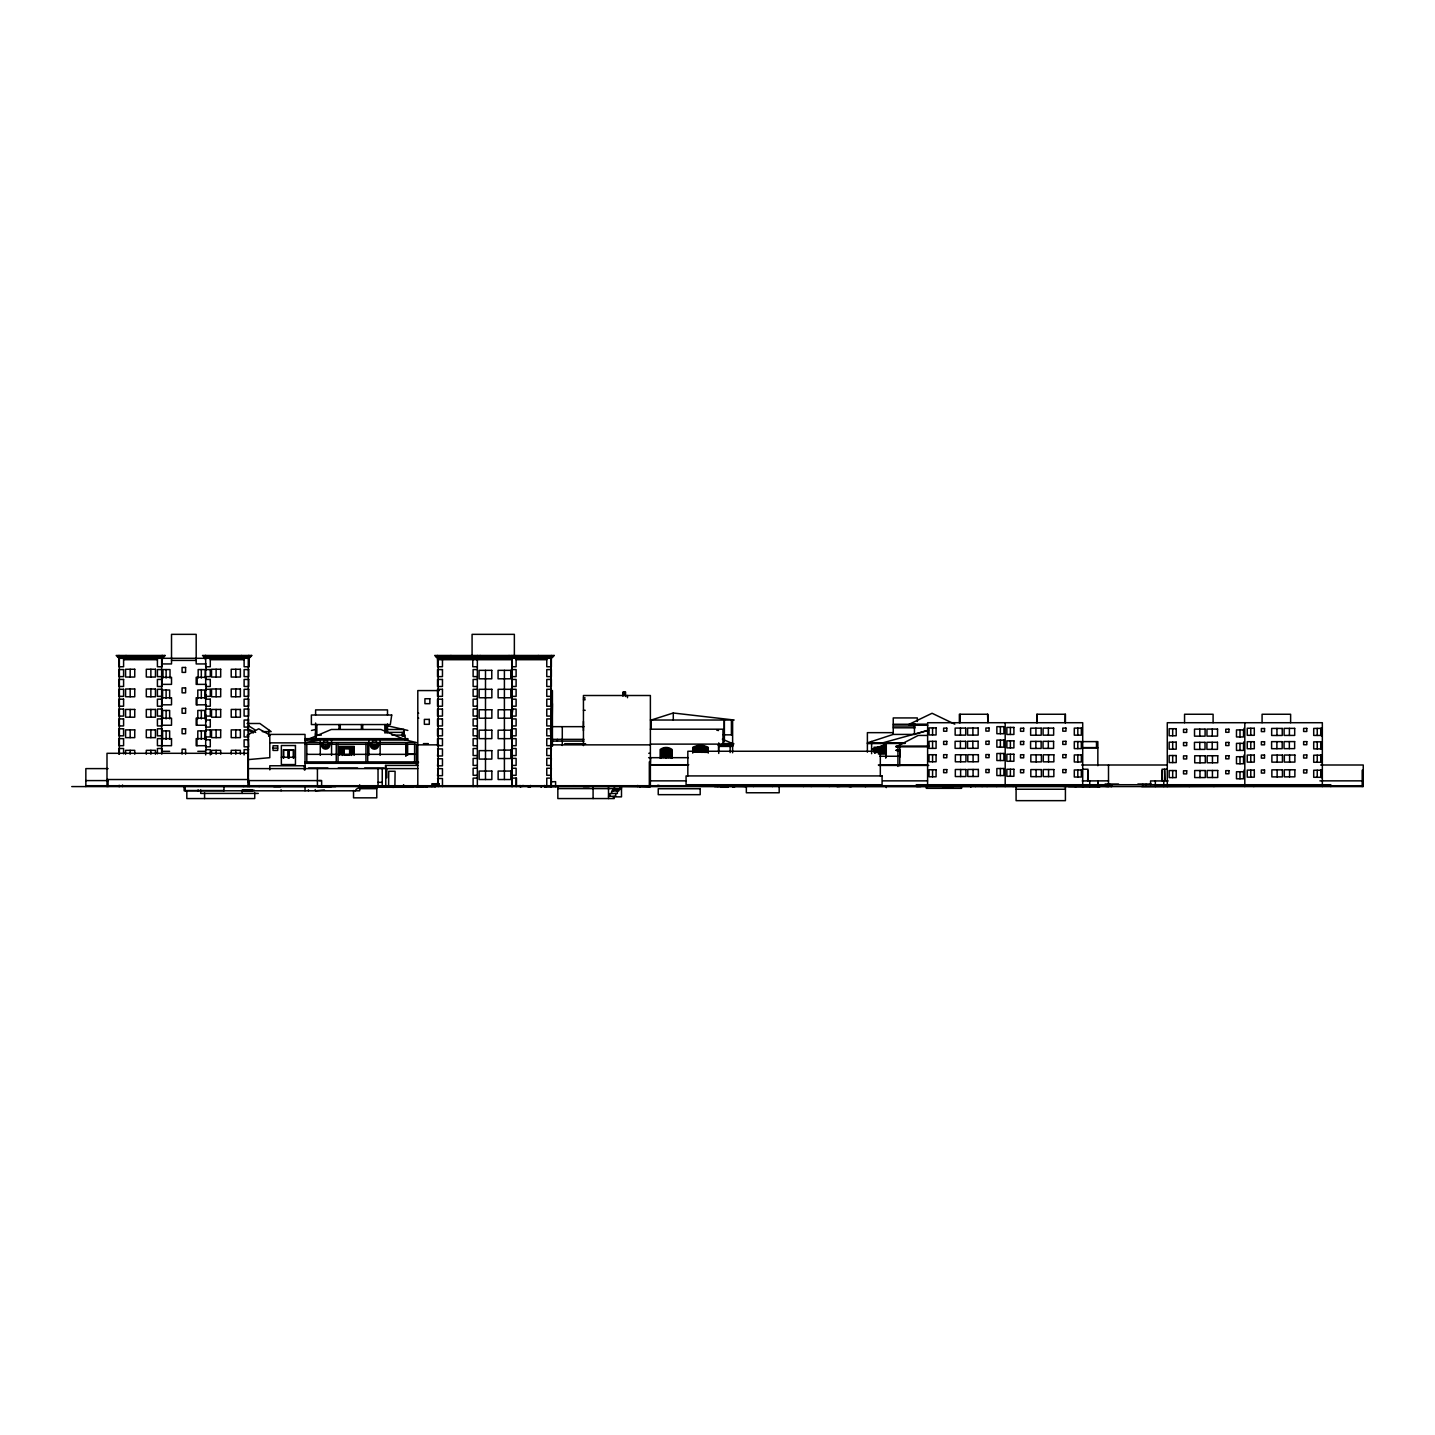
<?xml version="1.0" encoding="UTF-8"?>
<svg xmlns="http://www.w3.org/2000/svg" width="1435" height="1435" viewBox="0 0 1435 1435"><rect width="100%" height="100%" fill="white"/><g stroke="black" fill="none" stroke-linecap="round" stroke-linejoin="round"><path stroke-width="1.5" d="M1065.093 722.72L1065.236 714.253M328.023 744.155A2.529 2.529 0 0 1 328.113 744.819L328.023 745.465A2.529 2.529 0 0 1 325.601 747.384L324.938 747.294A2.529 2.529 0 0 1 323.108 744.209M865.233 785.716L867.278 786.362M161.994 658.306L164.81 655.472M162.352 658.306L165.168 655.472L116.181 655.472L118.997 658.306L248.685 658.306L251.502 655.472M240.237 656.889L241.636 655.472M249.044 658.306L251.86 655.472L202.514 655.472L205.689 658.306M477.353 658.306L480.169 655.472M247.071 735.276L258.695 728.783L270.318 735.276M927.458 746.81L896.086 746.81L918.221 735.438L927.189 735.438M927.745 725.231L909.377 725.231L909.377 724.173L932.068 713.267L954.777 724.173M866.74 785.86L865.126 785.716M877.449 747.671L886.274 743.922M424.85 785.716L427.217 786.577M523.165 785.447L519.99 786.577L519.99 785.447M650.378 720.029L734.182 720.029L673.284 712.998L651.257 720.029L651.257 728.783M867.762 785.716L865.126 786.577L867.924 785.86M424.85 786.577L427.522 786.577M916.463 733.805L928.553 730.182L880.624 743.438M547.829 785.716L544.672 786.577L544.672 785.447M732.621 785.088L732.621 786.577L735.868 785.716M311.485 730.451L315.718 729.446L315.61 732.37M734.756 786.577L732.621 786.577L735.025 786.577M732.621 786.577L735.097 786.003M836.928 785.716L840.103 785.86M547.273 786.003L544.672 786.577L557.874 786.541M523.165 786.003L519.99 786.577L523.165 786.29M548.134 786.003L544.672 786.577L547.148 786.29M897.933 751.097L896.086 750.308L899.763 749.949M324.418 789.95L315.61 790.793L315.162 789.537M247.771 759.635L269.798 757.68L269.798 734.415L305.027 734.415L305.027 769.931M1141.686 786.577L1363.25 785.716M836.928 786.577L840.103 786.362M896.086 746.81L900.48 746.738M917.162 786.577L920.857 786.506L920.857 784.73M987.549 714.253L987.908 722.72L987.908 714.253L959.369 714.253L959.369 722.72M619.543 786.362L650.378 786.29L641.947 785.716M117.598 656.889L163.411 656.889M203.931 656.889L250.443 656.889M436.132 656.889L552.762 656.889M123.589 659.705L157.419 659.705M210.281 659.705L244.111 659.705M437.531 659.705L512.241 659.705M516.116 659.705L546.771 659.705M171.518 660.405L196.182 660.405M161.653 663.939L171.518 663.939L171.518 634.342L196.182 634.342L196.182 663.939L206.048 663.939M477.353 666.755L472.779 666.755L472.779 658.306M511.9 666.755L516.116 666.755L516.116 658.306M512.241 668.172L512.241 672.387M551.004 669.266L551.004 677.033M477.353 669.571L473.119 669.571L473.119 676.62L477.353 676.62M511.9 669.571L516.116 669.571L516.116 676.62L511.9 676.62M161.653 677.32L171.518 677.32L171.518 684.369L161.653 684.369M206.048 677.32L196.182 677.32L196.182 684.369L206.048 684.369L206.048 690.504M477.353 679.437L473.119 679.437L473.119 686.486L477.353 686.486M511.9 679.437L516.116 679.437L516.116 686.486L511.9 686.486M512.241 688.603L512.241 692.836M551.004 688.997L551.004 696.764M477.353 689.302L473.119 689.302L473.119 696.352L477.353 696.352M511.9 689.302L516.116 689.302L516.116 696.352L511.9 696.352M439.397 690.576L417.8 690.576L417.8 786.577L435.415 786.577L432.258 785.716M161.653 697.769L171.518 697.769L171.518 704.818L161.653 704.818M206.048 697.769L196.182 697.769L196.182 704.818L206.048 704.818L206.048 709.051M583.435 697.984L585.193 697.984M477.353 699.168L473.119 699.168L473.119 706.217L477.353 706.217M511.9 699.168L516.116 699.168L516.116 706.217L511.9 706.217M583.435 699.742L585.193 699.742M552.421 703.634L551.847 744.783M477.353 709.051L473.119 709.051L473.119 716.083L477.353 716.083M511.9 709.051L516.116 709.051L516.116 716.083L511.9 716.083M551.004 709.446L551.004 717.195M583.435 710.307L585.193 710.307M417.8 713.267L418.715 713.267M512.241 713.267L512.815 709.051M161.653 718.2L171.518 718.2L171.518 725.249L161.653 725.249M206.048 718.2L196.182 718.2L196.182 725.249L206.048 725.249M417.8 718.2L418.715 718.2M248.327 718.917L248.685 727.079L244.111 727.079L244.111 720.029L248.685 720.029M477.353 718.917L473.119 718.917L473.119 725.949L477.353 725.949M511.9 718.917L516.116 718.917L516.116 725.949L511.9 725.949M583.435 721.41L583.435 730.666M247.071 723.491L259.878 723.491L271.161 731.617L262.264 731.617M909.377 724.173L926.669 724.173M893.234 724.262L915.153 724.262M551.363 725.949L546.771 725.949L546.771 718.917L551.363 718.917L551.004 727.079M893.234 726.02L915.153 726.02M551.704 726.666L583.973 726.666M893.234 727.796L915.153 727.796M248.327 728.783L248.685 736.944L244.111 736.944L244.111 729.913L248.685 729.913M477.353 728.783L473.119 728.783L473.119 735.832L477.353 735.832M511.9 728.783L516.116 728.783L516.116 735.832L511.9 735.832M650.378 729.195L722.971 729.195L722.971 744.119L650.378 744.119M386.23 729.482L403.917 729.482L403.917 736.406L403.701 729.482M512.241 729.482L512.241 733.716M551.363 729.913L550.448 729.877L551.004 737.644M716.765 730.182L718.522 730.541M386.194 732.37L403.917 732.37M315.61 732.639L315.467 737.5M893.234 732.657L867.386 732.657L867.386 752.173M315.467 733.698L316.166 737.5M915.153 734.415L893.234 734.415L867.386 742.864L904.839 742.864M723.294 734.846L732.245 734.846L732.245 720.029M315.61 735.115L321.296 735.115M391.898 735.115L405.118 735.115L405.118 739.115M551.363 735.832L546.771 735.832L546.771 728.783L551.363 728.783L551.004 736.944M206.048 738.648L196.182 738.648L196.182 745.698L206.048 745.698L206.048 749.788M248.327 738.648L248.685 746.828L244.111 746.828L244.111 739.778L248.685 739.778M305.027 738.648L407.935 738.648L407.935 740.047L305.027 740.047M477.353 738.648L473.119 738.648L473.119 745.698L477.353 745.698M511.9 738.648L516.116 738.648L516.116 745.698L511.9 745.698M551.004 739.348L583.973 739.348M551.004 741.106L583.973 741.106M1082.492 741.608L1097.847 741.608L1097.847 765.716M269.798 742.864L305.027 742.864M423.415 743.617L428.348 743.617M722.343 743.581L733.805 743.581L732.621 746.397L719.061 746.397M867.386 743.581L905.144 743.438M564.69 743.707L585.606 743.707M305.027 744.281L416.383 744.281L416.401 765.429M718.522 744.478L718.522 751.797M323.036 744.873L328.095 744.873M372.024 744.962L376.957 744.962M417.8 744.855L438.823 744.855M550.52 744.855L650.378 744.855M717.841 744.98L733.213 744.98M551.363 745.698L546.771 745.698L546.771 738.648L551.363 738.648L551.004 746.828M896.086 746.11L928.696 746.039M877.449 747.097L886.274 747.097M1083.299 747.599L1096.501 747.599M693.428 752.03L693.428 747.814L707.527 747.814L707.527 752.03M1082.492 747.814L1097.847 747.814M273.027 748.119L277.69 748.119M248.327 748.514L248.327 756.693M438.249 748.514L437.531 755.958L442.464 755.958L442.464 748.909L437.531 748.909M477.353 748.514L473.119 748.514L473.119 755.563L477.353 755.563M511.9 748.514L516.116 748.514L516.116 755.563L511.9 755.563M871.619 748.819L874.005 748.819M871.619 749.034L874.005 749.034M248.685 749.644L244.111 749.644L244.111 754.918M512.241 749.913L512.241 754.146M660.835 758.38L660.835 749.913L671.419 749.913L671.419 758.38M693.805 750.075L696.585 750.075M700.136 750.11L697.356 750.128L700.101 750.308M700.836 750.182L703.616 750.164M897.933 750.128L899.763 750.128M551.004 750.326L551.004 758.075M693.787 750.272L696.567 750.272M700.818 750.379L703.598 750.361M704.37 750.433L707.168 750.218M885.987 750.415L885.7 757.841M896.086 750.308L900.247 750.379L899.763 757.285M875.278 750.631L883.745 750.631M340.131 750.81L341.548 750.81M352.113 750.81L353.53 750.81M162.603 751.33L169.653 751.33M197.797 751.33L204.846 751.33M693.787 752.209L696.549 752.191M697.338 752.263L700.101 752.012L700.136 748.424L697.356 748.442L697.338 752.012M700.818 752.299L703.598 752.299M704.37 752.353L707.15 752.335M879.511 752.747L883.745 752.747L883.745 748.514L875.278 748.514L875.278 752.747M648.764 753.303L650.378 753.303M878.561 753.303L884.301 753.303L884.301 747.94L874.722 747.94L874.722 753.303M407.648 753.806L414.607 753.806M878.417 754.003L885 754.003L885 747.24L874.005 747.24L874.005 752.353M306.803 754.344L336.256 754.344M338.032 754.344L365.943 754.344M367.701 754.344L414.607 754.344M551.363 755.563L546.771 755.563L546.771 748.514L551.363 748.514L551.004 756.693M879.691 756.263L899.924 756.263M281.35 757.267L295.449 757.267M648.62 757.68L688.28 757.68M248.327 758.38L248.327 766.559M438.249 758.38L437.531 765.824L442.464 765.824L442.464 758.774L437.531 758.774M477.353 758.38L473.119 758.38L473.119 765.429L477.353 765.429M511.9 758.38L516.116 758.38L516.116 765.429L511.9 765.429M305.027 761.895L418.5 761.895M650.378 761.895L649.32 761.895L649.32 786.577M416.401 762.613L418.5 762.613M305.027 763.312L416.401 763.312M688.746 764.729L650.378 764.729L650.593 757.806M650.378 764.999L688.37 764.999M878.328 764.999L927.494 764.999M1081.685 764.999L1166.314 764.999M1320.666 764.999L1363.25 764.999L1363.25 786.577L71.75 786.577M417.8 765.429L385.495 765.429L385.495 768.604M551.363 765.429L546.771 765.429L546.771 758.38L551.363 758.38L551.004 766.559M878.92 765.429L928.75 765.429M305.027 765.77L269.798 765.77L269.798 769.877M308.543 768.03L327.915 768.03M338.212 768.03L357.584 768.03M364.633 768.03L384.006 768.03M248.327 768.245L248.327 776.425M438.249 768.245L437.531 775.689L442.464 775.689L442.464 768.64L437.531 768.64M477.353 768.245L473.119 768.245L473.119 775.295L477.353 775.295M511.9 768.245L516.116 768.245L516.116 775.295L511.9 775.295M108.109 768.604L85.849 768.604L85.849 786.577M248.381 768.604L417.8 768.604M1082.707 769.232L1087.999 769.232L1087.999 780.748M1167.283 769.232L1162.063 769.232L1162.063 780.748M386.84 769.447L386.84 777.842M512.241 770.362L512.241 774.595M1164.61 770.451L1164.951 780.658M1363.25 770.29L1362.192 770.29L1362.192 786.577M551.004 770.756L551.004 778.505M1087.999 770.792L1087.64 780.748M1162.063 770.792L1162.404 780.748M551.363 775.295L546.771 775.295L546.771 768.245L551.363 768.245L551.004 776.425M248.327 778.111L248.685 782.254M438.249 778.111L437.531 783.743M477.353 778.111L473.119 778.111L473.119 786.577M511.9 778.111L516.474 778.111L516.474 786.434M437.531 778.505L442.464 778.505L442.464 786.577M106.997 779.528L247.95 779.528M85.849 780.586L108.109 780.586M248.381 780.586L321.637 780.586L321.637 786.577M650.378 780.855L686.145 780.855M882.794 780.855L927.494 780.855M1082.205 780.927L1108.502 780.855M1168.162 780.927L1150.565 780.927L1150.565 784.73M1319.895 780.855L1362.192 780.855M551.004 781.842L555.596 781.644L555.596 786.577M378.033 782.344L382.248 782.344M439.307 783.743L431.899 783.743L431.899 786.577M439.307 784.102L432.957 783.743M1105.111 784.03L1118.529 784.03M1137.883 784.03L1151.157 784.03M1107.928 784.532L1110.493 784.532M1142.224 784.532L1143.282 784.532M1145.578 784.532L1146.637 784.532M85.849 785.716L1111.946 785.716L1108.627 786.362M260.112 785.95L262.444 785.95M262.964 785.932L265.278 785.932M274.964 786.003L279.538 786.003M395.038 785.86L393.136 785.86L393.136 787.492M474.178 785.788L481.227 785.788M519.9 786.003L743.653 786.003M836.928 785.86L1111.946 785.86M85.849 786.075L331.503 786.577M359.037 786.219L659.329 786.29M698.863 786.29L721.5 786.29M725.823 786.29L746.72 786.577L743.545 786.29M751.025 786.075L800.874 786.075M836.928 786.362L1017.361 786.362M1063.012 786.362L1111.802 786.362M1156.736 786.254L1180.844 786.254M412.168 786.775L423.791 786.775L423.791 785.716M358.822 787.277L413.226 787.277L413.226 785.716M359.665 787.636C357.494 788.263 355.79 789.16 355.432 790.793M359.862 788.676L376.777 788.676M557.838 788.586L621.499 788.622M1016.088 789.25L1065.416 789.25M185.223 790.524L223.986 790.524M258.3 793.411L200.721 793.411L200.721 789.878M608.512 796.299L615.705 796.299L615.705 793.483M612.835 796.856L621.499 796.856L621.499 786.075M583.435 745.608L583.435 695.509L650.378 695.509L650.378 786.577L572.852 785.716M639.813 786.344L650.378 786.577M544.672 786.29L551.704 786.506L551.704 785.591M335.736 786.577L318.122 786.577M1097.918 785.716L1108.502 786.577M1081.524 786.362L1083.604 785.86M849.054 786.362L851.134 785.716L848.175 785.716M530.573 785.447L530.573 786.577L528.367 786.577M716.495 786.29L718.522 785.716M715.258 786.003L718.522 786.577L714.504 786.577M740.478 786.003L743.653 785.716M527.578 785.716L530.573 786.577L527.524 786.577M530.573 786.577L527.99 786.577M1108.627 785.86L1111.802 786.577M386.32 725.482L407.827 730.433M306.444 738.648L306.444 740.047L331.288 729.482L380.975 729.482L405.818 740.047L416.383 742.523L305.027 742.523L320.274 740.047L320.274 755.348M1081.165 785.86L1083.604 786.577M899.763 747.33L897.933 746.792L897.933 766.433M432.599 785.716L435.415 786.577M849.036 785.86L851.027 786.577L849.036 786.577M410.751 786.577L408.455 785.716L410.751 786.577L410.751 785.645M722.343 739.168L732.621 743.581M247.591 728.783L255.645 732.406M248.291 725.608L254.982 729.841M248.291 729.841L253.295 732.998M509.066 655.472L511.9 658.306M126.047 655.472L127.464 656.889M305.027 786.577L305.027 790.793M1330.801 786.577L1330.801 784.73L916.301 784.73L916.373 786.577M1322.335 786.577L1322.335 722.72L1167.283 722.72L1167.283 786.577M1321.707 728.693L1321.707 735.742M1321.707 742.128L1321.707 749.178M1321.707 755.51L1321.707 762.559M1321.707 770.541L1321.707 777.591M1321.456 728.245L1321.456 735.294M1321.456 741.68L1321.456 748.729M1321.456 755.061L1321.456 762.111M1321.456 770.093L1321.456 777.124M1321.061 728.46L1321.276 735.742M1321.061 741.913L1321.276 749.196M1321.061 755.276L1321.276 762.559M1321.061 770.308L1321.276 777.591M1317.24 728.406L1317.24 735.438M1317.24 741.841L1317.24 748.891M1317.24 755.205L1317.24 762.254M1317.24 770.236L1317.24 777.286M1290.621 722.72L1290.621 714.253L1262.082 714.253L1262.082 722.72M1289.617 755.043L1289.617 762.093M1289.401 728.37L1289.401 735.42M1289.347 741.59L1289.347 748.639M1289.581 769.788L1289.581 776.837M1277.15 755.097L1277.15 762.146M1277.132 769.842L1277.132 776.891M1276.953 728.424L1276.953 735.473M1276.899 741.644L1276.899 748.693M1253.813 784.73L1253.813 786.577M1250.782 728.262L1250.782 735.312M1250.782 741.698L1250.782 748.747M1250.782 755.079L1250.782 762.128M1250.782 770.111L1250.782 777.16M1244.809 722.72L1244.809 786.577M1244.019 728.262L1244.019 735.312M1244.019 741.698L1244.019 748.747M1244.019 755.079L1244.019 762.128M1244.019 770.111L1244.019 777.142M1240.001 729.913L1240.001 736.944M1240.001 743.348L1240.001 750.397M1240.001 756.711L1240.001 763.761M1240.001 771.743L1240.001 778.792M1213.92 785.017L1213.92 786.577M1213.095 722.72L1213.095 714.253L1184.557 714.253L1184.557 722.72M1212.252 729.07L1212.252 736.119M1212.198 742.29L1212.198 749.339M1212.449 755.743L1212.449 762.774M1212.431 770.487L1212.431 777.519M1200.001 755.779L1200.001 762.828M1199.983 770.523L1199.983 777.573M1199.803 729.124L1199.803 736.155M1199.75 742.343L1199.75 749.393M1189.256 785.017L1189.256 786.577M1172.682 728.711L1172.682 735.76M1172.682 742.146L1172.682 749.196M1172.682 755.527L1172.682 762.577M1172.682 770.559L1172.682 777.609M1164.61 769.232L1164.61 780.658M1163.785 780.927L1163.785 786.577M1155.336 780.927L1155.336 786.577M1108.502 764.999L1108.502 784.658M1100.089 786.577L1097.703 786.577L1099.748 786.577M1098.188 780.927L1098.188 786.577M1097.865 780.927L1097.703 786.703L1068.447 786.577M1096.501 741.608L1096.501 747.814M1089.739 780.927L1089.739 786.577M1082.707 786.577L1082.707 722.72L927.656 722.72L927.584 786.577M1077.811 728.119L1077.811 735.168M1077.811 741.572L1077.811 748.604M1077.811 754.936L1077.811 761.985M1077.811 769.967L1077.811 777.017M1075.64 786.577L1075.497 787.277M1065.434 722.72L1065.434 714.253L1036.895 714.253L1036.895 722.72M1065.416 785.86L1065.416 800.658L1016.088 800.658L1016.088 785.86M1048.375 728.119L1048.375 735.168M1048.572 754.792L1048.572 761.841M1048.554 769.537L1048.554 776.586M1048.321 741.339L1048.321 748.388M1037.057 714.253L1037.057 722.72M1036.124 754.846L1036.124 761.895M1036.106 769.591L1036.106 776.64M1035.927 728.173L1035.927 735.222M1035.873 741.393L1035.873 748.442M1013.128 784.801L1013.128 786.577M1010.383 727.419L1010.383 734.469M1010.383 740.855L1010.383 747.904M1010.383 754.236L1010.383 761.285M1010.383 769.268L1010.383 776.299M1005.182 722.72L1005.182 786.577M1000.374 726.666L1000.374 733.716M1000.374 740.101L1000.374 747.151M1000.374 753.483L1000.374 760.532M1000.374 768.514L1000.374 775.564M996.733 784.73L996.733 786.577M987.083 785.519L987.083 786.577M982.114 785.465L982.114 786.577M975.459 785.519L975.459 786.577M973.091 754.702L973.091 761.752M973.073 769.447L973.073 776.496M972.894 728.047L972.894 735.097M972.84 741.267L972.84 748.317M970.849 786.147L970.849 787.133M961.558 786.577L961.558 788.335L926.328 788.335L926.328 786.577M960.643 754.756L960.643 761.806M960.625 769.501L960.625 776.55M960.158 714.253L960.158 722.72M960.446 728.083L960.446 735.133M960.392 741.321L960.392 748.37M952.625 786.29L952.625 788.335M951.566 786.29L951.566 787.277L943.799 787.277L943.799 786.29M950.992 788.335L950.849 786.29M945.199 785.519L945.199 786.577M942.741 786.29L942.741 788.335M932.571 727.904L932.571 734.953M932.571 741.339L932.571 748.388M932.571 754.72L932.571 761.77M932.571 769.752L932.571 776.801M917.342 721.446L917.342 717.931L893.234 717.931L893.234 734.11M914.454 723.76L914.454 734.415M899.763 746.039L899.763 765.77M886.274 742.864L886.274 756.962M886.274 786.219L886.274 787.636M885.987 744.926L885.843 757.841M880.319 775.922L880.319 751.258L687.831 751.258L687.831 775.922M871.619 741.482L871.619 753.68M851.637 785.304L851.637 786.577M829.286 785.304L829.286 786.577M811.223 785.304L811.223 786.577M803.474 785.304L803.474 786.577M779.187 785.304L779.187 792.766L746.343 792.766L746.343 785.716M772.443 785.304L772.443 786.577M753.429 785.304L753.429 786.577M733.931 785.304L733.931 786.577M732.621 720.029L732.621 752.765M731.742 720.029L731.742 734.846M731.419 720.029L731.419 734.846M730.146 746.397L730.146 752.568M728.047 785.86L728.029 787.277L720.28 787.277L720.262 785.86M724.388 720.029L724.388 741.303M724.227 720.029L724.227 741.877M718.738 742.864L718.738 753.447M708.226 753.124L708.226 747.366L706.702 746.63A15.677 15.677 0 0 0 694.253 746.63L692.728 747.366L692.728 753.124M705.894 748.532L705.876 752.101M705.661 748.532L705.643 752.119M703.993 747.814L703.993 752.03M702.361 748.478L702.325 752.066M702.11 748.496L702.092 752.066M700.477 747.814L700.477 752.03M698.863 748.424L698.863 750.11M698.612 748.442L698.594 752.012M696.944 747.814L696.944 752.03M695.311 748.37L695.293 751.958M695.078 748.388L695.06 751.976M673.284 712.998L673.284 720.029M672.118 758.218L672.118 749.536L670.988 748.783A9.507 9.507 0 0 0 661.266 748.783L660.136 749.536L660.136 758.218M666.127 749.913L666.127 758.218M658.844 785.232L658.844 786.29M657.75 785.232L657.75 786.29M639.813 785.645L639.813 787.259M637.732 785.447L637.732 786.577M627.472 695.509L627.472 697.715M625.57 696.513L625.57 692.065L622.951 692.065L622.951 696.19M624.942 692.065L624.942 694.45L623.454 694.45L623.454 692.065M620.153 786.147L620.153 789.537L613.05 789.537L613.05 791.008M618.772 789.537L618.772 791.008L611.669 791.008L611.669 793.483M617.391 791.008L617.391 793.483L610.001 793.483L610.001 796.299M614.431 786.147L614.413 789.537M614.216 796.299L614.216 798.56L557.838 798.56L557.838 786.362M608.512 786.362L608.512 798.56M593.085 786.362L593.085 798.56M589.229 786.577L583.256 786.577M562.287 726.666L562.287 745.483M557.354 739.348L557.354 741.106M552.421 690.576L552.421 746.308M551.363 655.472L551.363 666.755L546.771 666.755L546.771 658.306M551.363 786.577L551.363 778.111L546.771 778.111L546.771 786.577M551.004 658.306L551.004 786.577M541.139 786.219L541.139 787.277M538.322 655.472L538.322 656.889M516.116 778.111L516.116 786.577M514.358 656.118L514.358 634.342L472.079 634.342L472.079 656.118M512.241 658.306L512.241 786.577M511.9 655.472L511.9 786.577M504.402 670.342L504.402 779.528M485.496 670.342L485.496 779.528M477.353 655.472L477.353 786.577M477.012 658.306L477.012 659.705M476.653 658.306L476.653 659.705M450.931 655.472L450.931 656.889M442.464 658.306L442.464 666.755L437.531 666.755L437.531 655.472M438.249 658.306L438.249 786.577M416.401 785.519L416.401 786.577M414.607 744.281L414.607 761.895M407.648 744.281L407.648 755.294M405.962 743.922L405.962 755.958M405.818 738.648L405.818 740.047M405.818 743.922L405.818 755.958M403.701 784.801L403.701 787.277M403.145 734.128L403.145 735.635M403.145 785.358L403.145 786.577M402.231 732.37L402.231 736.406M394.894 786.577L395.091 771.277L388.759 771.277L388.598 786.577M387.504 715.025L387.504 709.894L315.61 709.894L315.61 715.025M387.504 723.957L387.504 732.89M386.087 724.549L386.087 732.998M385.782 765.429L385.782 786.577M384.831 724.549L384.831 732.998M382.248 768.604L382.248 786.577M380.131 740.047L380.131 755.348M378.033 768.604L378.033 786.577M376.777 787.277L376.777 797.842L353.53 797.842L353.53 790.524M374.499 744.962L374.499 747.42A2.475 2.475 0 0 0 376.885 744.317M368.849 740.047L368.849 755.348M367.701 744.281L367.701 761.895M365.943 744.281L365.943 761.895M362.678 724.549L362.678 728.783M361.423 724.549L361.423 728.98M359.665 784.801L359.665 790.793L184.164 790.793L184.021 786.577M354.23 755.258L354.23 746.397L339.431 746.397L339.431 755.258M351.414 755.438L351.414 747.097L342.248 747.097L342.248 755.438M340.274 724.549L340.274 728.98M339.019 724.549L339.019 728.783M338.032 744.281L338.032 761.895M336.256 744.281L336.256 761.895M331.557 740.047L331.557 755.348M325.548 744.873L325.548 747.366M321.35 780.586L319.108 780.586M317.422 768.604L317.422 786.577M316.866 724.549L316.866 735.115M315.61 723.025L315.61 737.841M308.399 789.734L308.399 790.793M306.803 744.281L306.803 761.895M304.328 765.77L304.328 769.877M293.834 758.057L293.834 749.77L283.269 749.77L283.269 758.057M293.26 758.093L293.26 750.308L289.242 750.308L289.242 758.093M288.561 749.77L288.561 758.057M288.04 758.039L288.04 750.254L283.735 750.254L283.735 758.039M281.081 789.734L281.081 790.793M280.74 786.577L273.69 786.577M268.686 729.841L268.686 736.352M259.161 785.591L259.161 786.577M254.73 792.73L254.73 798.56L186.819 798.56L186.819 790.793M253.887 789.878L253.887 790.793M252.416 789.878L252.416 790.793M251.95 789.878L251.95 790.793M251.215 789.878L251.215 790.793M250.336 789.878L250.336 790.793M250.067 789.878L250.067 790.793M249.313 786.577L249.313 782.129L248.291 782.344M249.511 789.878L249.511 790.793M249.044 655.472L249.044 666.755L244.111 666.755L244.111 658.306M249.008 789.878L249.008 790.793M248.685 655.472L248.685 666.755M248.327 658.306L248.327 782.254M248.201 789.878L248.058 790.793M247.95 786.577L247.95 753.303L106.997 753.303L106.997 786.577M247.215 789.878L247.215 790.793M246.999 789.878L246.999 790.793M246.497 789.878L246.497 790.793M245.905 789.878L245.905 790.793M245.439 789.878L245.439 790.793M245.098 789.878L245.098 790.793M244.954 789.878L244.829 790.793M244.129 789.878L244.129 790.793M243.735 785.591L243.735 786.577M243.448 789.878L243.448 790.793M242.928 789.878L242.928 790.793M242.533 789.878L242.533 790.793M242.3 789.878L242.228 793.411M240.38 754.2L240.38 750.326L231.214 750.326L231.214 754.2M235.806 669.266L235.806 677.033M235.806 688.997L235.806 696.764M235.806 709.446L235.806 717.195M235.806 729.877L235.806 737.644M235.806 750.326L235.806 754.2M223.986 786.577L223.986 790.793M220.685 754.2L220.685 750.326L211.519 750.326L211.519 754.2M216.111 669.266L216.111 677.033M216.111 688.997L216.111 696.764M216.111 709.446L216.111 717.195M216.111 729.877L216.111 737.644M216.111 750.326L216.111 754.2M210.281 658.306L210.281 666.755L205.689 666.755L205.689 655.472M210.281 754.918L210.281 749.644L205.689 749.644L205.689 754.918M206.048 665.983L206.048 670.073M206.048 676.62L206.048 679.437M206.048 694.594L206.048 699.168M206.048 715.025L206.048 721.733M206.048 727.079L206.048 731.384M206.048 736.944L206.048 739.778M205.349 655.472L205.349 659.705M205.187 678.038L205.187 669.571L198.156 669.571L198.156 678.038M204.846 698.468L204.846 690.02L197.797 690.02L197.797 698.468M204.846 718.917L204.846 710.451L197.797 710.451L197.797 718.917M204.846 739.348L204.846 730.899L197.797 730.899L197.797 739.348M204.577 792.73L204.577 798.56M201.313 669.571L201.313 678.038M201.313 690.02L201.313 698.468M201.313 710.451L201.313 718.917M201.313 730.899L201.313 739.348M198.12 789.878L198.12 790.793M197.169 677.32L197.169 684.369M196.99 697.769L196.99 704.818M196.99 718.2L196.99 725.249M196.99 738.648L196.99 745.698M192.308 786.075L175.393 786.075M185.599 754.146L185.599 749.213L182.084 749.213L182.084 754.146M185.223 786.577L185.223 790.793M170.012 678.038L170.012 669.571L162.962 669.571L162.962 678.038M169.653 698.468L169.653 690.02L162.603 690.02L162.603 698.468M169.653 718.917L169.653 710.451L162.603 710.451L162.603 718.917M169.653 739.348L169.653 730.899L162.603 730.899L162.603 739.348M166.119 669.571L166.119 678.038M166.119 690.02L166.119 698.468M166.119 710.451L166.119 718.917M166.119 730.899L166.119 739.348M162.352 655.472L162.352 659.705M161.994 655.472L161.994 666.755L157.419 666.755L157.419 658.306M161.994 738.648L161.994 745.698M161.994 753.806L161.994 748.514L157.419 748.514L157.419 753.806M161.653 658.306L161.653 753.859M155.464 754.2L155.464 750.326L146.298 750.326L146.298 754.2M150.872 669.266L150.872 677.033M150.872 688.997L150.872 696.764M150.872 709.446L150.872 717.195M150.872 729.877L150.872 737.644M150.872 750.326L150.872 754.2M134.746 754.2L134.746 750.326L125.58 750.326L125.58 754.2M130.172 669.266L130.172 677.033M130.172 688.997L130.172 696.764M130.172 709.446L130.172 717.195M130.172 729.877L130.172 737.644M130.172 750.326L130.172 754.2M123.589 658.306L123.589 666.755L118.997 666.755L118.997 655.472M123.589 753.806L123.589 748.514L118.997 748.514L118.997 754.2M122.531 785.017L122.531 786.577M119.356 658.306L119.356 754.2M119.356 785.447L119.356 786.577M118.997 785.447L118.997 786.577M108.055 779.528L108.055 786.577M328.687 744.083A3.175 3.175 0 0 1 325.619 748.083A3.175 3.175 0 0 1 322.552 744.083M377.531 744.119A3.175 3.175 0 0 1 374.481 748.119A3.175 3.175 0 0 1 371.414 744.119M374.499 747.42A2.475 2.475 0 0 1 372.113 744.317M329.691 743.814A4.197 4.197 0 0 1 325.619 749.106A4.197 4.197 0 0 1 321.566 743.814M323.521 741.267A4.197 4.197 0 0 1 327.718 741.267M378.553 743.85A4.233 4.233 0 0 1 374.481 749.178A4.233 4.233 0 0 1 370.391 743.85M372.365 741.285A4.233 4.233 0 0 1 376.58 741.285M660.835 749.913A8.807 8.807 0 0 1 671.419 749.913M693.428 747.814A14.978 14.978 0 0 1 707.527 747.814M391.719 715.025L390.32 724.549L311.377 724.549L311.377 715.025L391.719 715.025M554.179 655.472L551.363 658.306L437.531 658.306L434.715 655.472L554.179 655.472M885.646 744.819L881.054 746.469L885.646 746.469L885.646 744.819M185.599 667.454L182.084 667.454L182.084 672.387L185.599 672.387L185.599 667.454M134.746 669.266L125.58 669.266L125.58 677.033L134.746 677.033L134.746 669.266M155.464 669.266L146.298 669.266L146.298 677.033L155.464 677.033L155.464 669.266M220.685 669.266L211.519 669.266L211.519 677.033L220.685 677.033L220.685 669.266M240.38 669.266L231.214 669.266L231.214 677.033L240.38 677.033L240.38 669.266M123.589 669.571L118.997 669.571L118.997 676.62L123.589 676.62L123.589 669.571M161.994 669.571L157.419 669.571L157.419 676.62L161.994 676.62L161.994 669.571M210.281 669.571L205.689 669.571L205.689 676.62L210.281 676.62L210.281 669.571M248.685 669.571L244.111 669.571L244.111 676.62L248.685 676.62L248.685 669.571M442.464 669.571L437.531 669.571L437.531 676.62L442.464 676.62L442.464 669.571M551.363 669.571L546.771 669.571L546.771 676.62L551.363 676.62L551.363 669.571M491.775 670.342L479.093 670.342L479.093 678.809L491.775 678.809L491.775 670.342M510.752 670.342L498.071 670.342L498.071 678.809L510.752 678.809L510.752 670.342M123.589 679.437L118.997 679.437L118.997 686.486L123.589 686.486L123.589 679.437M161.994 679.437L157.419 679.437L157.419 686.486L161.994 686.486L161.994 679.437M210.281 679.437L205.689 679.437L205.689 686.486L210.281 686.486L210.281 679.437M248.685 679.437L244.111 679.437L244.111 686.486L248.685 686.486L248.685 679.437M442.464 679.437L437.531 679.437L437.531 686.486L442.464 686.486L442.464 679.437M551.363 679.437L546.771 679.437L546.771 686.486L551.363 686.486L551.363 679.437M185.599 687.903L182.084 687.903L182.084 692.836L185.599 692.836L185.599 687.903M134.746 688.997L125.58 688.997L125.58 696.764L134.746 696.764L134.746 688.997M155.464 688.997L146.298 688.997L146.298 696.764L155.464 696.764L155.464 688.997M220.685 688.997L211.519 688.997L211.519 696.764L220.685 696.764L220.685 688.997M240.38 688.997L231.214 688.997L231.214 696.764L240.38 696.764L240.38 688.997M123.589 689.302L118.997 689.302L118.997 696.352L123.589 696.352L123.589 689.302M161.994 689.302L157.419 689.302L157.419 696.352L161.994 696.352L161.994 689.302M210.281 689.302L205.689 689.302L205.689 696.352L210.281 696.352L210.281 689.302M248.685 689.302L244.111 689.302L244.111 696.352L248.685 696.352L248.685 689.302M442.464 689.302L437.531 689.302L437.531 696.352L442.464 696.352L442.464 689.302M491.846 689.302L479.147 689.302L479.147 697.769L491.846 697.769L491.846 689.302M510.806 689.302L498.124 689.302L498.124 697.769L510.806 697.769L510.806 689.302M551.363 689.302L546.771 689.302L546.771 696.352L551.363 696.352L551.363 689.302M429.854 698.737L424.921 698.737L424.921 703.67L429.854 703.67L429.854 698.737M123.589 699.168L118.997 699.168L118.997 706.217L123.589 706.217L123.589 699.168M161.994 699.168L157.419 699.168L157.419 706.217L161.994 706.217L161.994 699.168M210.281 699.168L205.689 699.168L205.689 706.217L210.281 706.217L210.281 699.168M248.685 699.168L244.111 699.168L244.111 706.217L248.685 706.217L248.685 699.168M442.464 699.168L437.531 699.168L437.531 706.217L442.464 706.217L442.464 699.168M551.363 699.168L546.771 699.168L546.771 706.217L551.363 706.217L551.363 699.168M185.599 708.334L182.084 708.334L182.084 713.267L185.599 713.267L185.599 708.334M123.589 709.051L118.997 709.051L118.997 716.083L123.589 716.083L123.589 709.051M161.994 709.051L157.419 709.051L157.419 716.083L161.994 716.083L161.994 709.051M210.281 709.051L205.689 709.051L205.689 716.083L210.281 716.083L210.281 709.051M248.685 709.051L244.111 709.051L244.111 716.083L248.685 716.083L248.685 709.051M442.464 709.051L437.531 709.051L437.531 716.083L442.464 716.083L442.464 709.051M551.363 709.051L546.771 709.051L546.771 716.083L551.363 716.083L551.363 709.051M134.746 709.446L125.58 709.446L125.58 717.195L134.746 717.195L134.746 709.446M155.464 709.446L146.298 709.446L146.298 717.195L155.464 717.195L155.464 709.446M220.685 709.446L211.519 709.446L211.519 717.195L220.685 717.195L220.685 709.446M240.38 709.446L231.214 709.446L231.214 717.195L240.38 717.195L240.38 709.446M491.846 709.751L479.147 709.751L479.147 718.2L491.846 718.2L491.846 709.751M510.806 709.751L498.124 709.751L498.124 718.2L510.806 718.2L510.806 709.751M123.589 718.917L118.997 718.917L118.997 725.949L123.589 725.949L123.589 718.917M161.994 718.917L157.419 718.917L157.419 725.949L161.994 725.949L161.994 718.917M442.464 718.917L437.531 718.917L437.531 725.949L442.464 725.949L442.464 718.917M429.298 719.383L424.365 719.383L424.365 724.316L429.298 724.316L429.298 719.383M210.281 720.029L205.689 720.029L205.689 727.079L210.281 727.079L210.281 720.029M1003.908 726.666L996.859 726.666L996.859 733.716L1003.908 733.716L1003.908 726.666M1013.899 727.419L1006.85 727.419L1006.85 734.469L1013.899 734.469L1013.899 727.419M936.086 727.904L929.037 727.904L929.037 734.953L936.086 734.953L936.086 727.904M978.168 728.047L967.603 728.047L967.603 735.097L978.168 735.097L978.168 728.047M989.056 728.011L985.881 728.011L985.881 731.115L989.056 731.115L989.056 728.011M946.795 728.137L943.638 728.137L943.638 731.24L946.795 731.24L946.795 728.137M965.719 728.083L955.154 728.083L955.154 735.133L965.719 735.133L965.719 728.083M1023.693 728.209L1020.518 728.209L1020.518 731.312L1023.693 731.312L1023.693 728.209M1041.2 728.173L1030.635 728.173L1030.635 735.222L1041.2 735.222L1041.2 728.173M1053.649 728.119L1043.084 728.119L1043.084 735.168L1053.649 735.168L1053.649 728.119M1065.954 728.083L1062.779 728.083L1062.779 731.186L1065.954 731.186L1065.954 728.083M1081.344 728.119L1074.295 728.119L1074.295 735.168L1081.344 735.168L1081.344 728.119M1254.298 728.262L1247.248 728.262L1247.248 735.312L1254.298 735.312L1254.298 728.262M1264.54 728.514L1261.365 728.514L1261.365 731.617L1264.54 731.617L1264.54 728.514M1282.244 728.424L1271.661 728.424L1271.661 735.473L1282.244 735.473L1282.244 728.424M1294.693 728.37L1284.11 728.37L1284.11 735.42L1294.693 735.42L1294.693 728.37M1306.801 728.388L1303.626 728.388L1303.626 731.491L1306.801 731.491L1306.801 728.388M1320.756 728.406L1313.707 728.406L1313.707 735.438L1320.756 735.438L1320.756 728.406M123.589 728.783L118.997 728.783L118.997 735.832L123.589 735.832L123.589 728.783M161.994 728.783L157.419 728.783L157.419 735.832L161.994 735.832L161.994 728.783M185.599 728.783L182.084 728.783L182.084 733.716L185.599 733.716L185.599 728.783M442.464 728.783L437.531 728.783L437.531 735.832L442.464 735.832L442.464 728.783M1176.216 728.711L1169.166 728.711L1169.166 735.76L1176.216 735.76L1176.216 728.711M1205.095 729.124L1194.512 729.124L1194.512 736.155L1205.095 736.155L1205.095 729.124M1217.544 729.07L1206.961 729.07L1206.961 736.119L1217.544 736.119L1217.544 729.07M1228.934 729.195L1225.759 729.195L1225.759 732.298L1228.934 732.298L1228.934 729.195M1186.691 729.303L1183.516 729.303L1183.516 732.406L1186.691 732.406L1186.691 729.303M134.746 729.877L125.58 729.877L125.58 737.644L134.746 737.644L134.746 729.877M155.464 729.877L146.298 729.877L146.298 737.644L155.464 737.644L155.464 729.877M210.281 729.913L205.689 729.913L205.689 736.944L210.281 736.944L210.281 729.913M220.685 729.877L211.519 729.877L211.519 737.644L220.685 737.644L220.685 729.877M240.38 729.877L231.214 729.877L231.214 737.644L240.38 737.644L240.38 729.877M1243.535 729.913L1236.486 729.913L1236.486 736.944L1243.535 736.944L1243.535 729.913M491.846 730.182L479.147 730.182L479.147 738.648L491.846 738.648L491.846 730.182M510.806 730.182L498.124 730.182L498.124 738.648L510.806 738.648L510.806 730.182M123.589 738.648L118.997 738.648L118.997 745.698L123.589 745.698L123.589 738.648M171.518 738.648L157.419 738.648L157.419 745.698L171.518 745.698L171.518 738.648M442.464 738.648L437.531 738.648L437.531 745.698L442.464 745.698L442.464 738.648M210.281 739.778L205.689 739.778L205.689 746.828L210.281 746.828L210.281 739.778M1003.908 740.101L996.859 740.101L996.859 747.151L1003.908 747.151L1003.908 740.101M1013.899 740.855L1006.85 740.855L1006.85 747.904L1013.899 747.904L1013.899 740.855M936.086 741.339L929.037 741.339L929.037 748.388L936.086 748.388L936.086 741.339M946.795 741.375L943.638 741.375L943.638 744.46L946.795 744.46L946.795 741.375M965.665 741.321L955.1 741.321L955.1 748.37L965.665 748.37L965.665 741.321M978.114 741.267L967.549 741.267L967.549 748.317L978.114 748.317L978.114 741.267M989.056 741.249L985.881 741.249L985.881 744.352L989.056 744.352L989.056 741.249M1023.693 741.429L1020.518 741.429L1020.518 744.532L1023.693 744.532L1023.693 741.429M1041.146 741.393L1030.581 741.393L1030.581 748.442L1041.146 748.442L1041.146 741.393M1053.595 741.339L1043.03 741.339L1043.03 748.388L1053.595 748.388L1053.595 741.339M1065.954 741.321L1062.779 741.321L1062.779 744.424L1065.954 744.424L1065.954 741.321M1081.344 741.572L1074.295 741.572L1074.295 748.604L1081.344 748.604L1081.344 741.572M1254.298 741.698L1247.248 741.698L1247.248 748.747L1254.298 748.747L1254.298 741.698M1264.54 741.734L1261.365 741.734L1261.365 744.837L1264.54 744.837L1264.54 741.734M1282.19 741.644L1271.607 741.644L1271.607 748.693L1282.19 748.693L1282.19 741.644M1294.639 741.59L1284.056 741.59L1284.056 748.639L1294.639 748.639L1294.639 741.59M1306.801 741.626L1303.626 741.626L1303.626 744.729L1306.801 744.729L1306.801 741.626M1320.756 741.841L1313.707 741.841L1313.707 748.891L1320.756 748.891L1320.756 741.841M1176.216 742.146L1169.166 742.146L1169.166 749.196L1176.216 749.196L1176.216 742.146M1205.023 742.343L1194.458 742.343L1194.458 749.393L1205.023 749.393L1205.023 742.343M1217.472 742.29L1206.907 742.29L1206.907 749.339L1217.472 749.339L1217.472 742.29M1186.691 742.541L1183.516 742.541L1183.516 745.644L1186.691 745.644L1186.691 742.541M1228.934 742.433L1225.759 742.433L1225.759 745.536L1228.934 745.536L1228.934 742.433M1243.535 743.348L1236.486 743.348L1236.486 750.397L1243.535 750.397L1243.535 743.348M295.449 745.536L281.35 745.536L281.35 764.568L295.449 764.568L295.449 745.536M277.69 745.787L273.027 745.787L273.027 750.433L277.69 750.433L277.69 745.787M341.548 747.097L340.131 747.097L340.131 754.505L341.548 754.505L341.548 747.097M353.53 747.097L352.113 747.097L352.113 754.505L353.53 754.505L353.53 747.097M700.119 747.491L694.899 747.491A16.754 16.754 0 0 1 700.119 746.505L700.119 747.491M705.679 747.438L700.818 747.438L700.818 746.523A10.996 10.996 0 0 1 705.679 747.438M349.961 748.388L343.772 748.388L343.772 755.025L349.961 755.025L349.961 748.388M696.585 748.37L693.805 748.388L693.787 751.976L696.567 751.958L696.585 748.37M703.616 748.478L700.836 748.496L700.818 752.066L703.598 752.066L703.616 748.478M707.168 748.532L704.388 748.532L704.37 752.119L707.15 752.101L707.168 748.532M349.62 748.747L344.113 748.747L344.113 754.667L349.62 754.667L349.62 748.747M883.458 748.801L875.565 748.801L875.565 750.344L883.458 750.344L883.458 748.801M665.553 749.59L661.84 749.59A6.744 6.744 0 0 1 665.553 748.532L665.553 749.59M670.127 749.59L666.665 749.59L666.665 748.532A5.919 5.919 0 0 1 670.127 749.59M510.806 750.092L498.124 750.092L498.124 758.541L510.806 758.541L510.806 750.092M491.846 750.631L479.147 750.631L479.147 759.079L491.846 759.079L491.846 750.631M663.4 750.631L661.535 750.631L661.535 752.119L663.4 752.119L663.4 750.631M665.553 750.631L663.688 750.631L663.688 752.119L665.553 752.119L665.553 750.631M668.602 750.684L666.737 750.684L666.737 752.155L668.602 752.155L668.602 750.684M670.755 750.684L668.889 750.684L668.889 752.155L670.755 752.155L670.755 750.684M883.458 750.9L875.565 750.9L875.565 752.46L883.458 752.46L883.458 750.9M663.383 752.424L661.517 752.424L661.517 753.913L663.383 753.913L663.383 752.424M665.535 752.424L663.67 752.424L663.67 753.913L665.535 753.913L665.535 752.424M668.584 752.478L666.719 752.478L666.719 753.949L668.584 753.949L668.584 752.478M670.737 752.478L668.871 752.478L668.871 753.949L670.737 753.949L670.737 752.478M1003.908 753.483L996.859 753.483L996.859 760.532L1003.908 760.532L1003.908 753.483M663.347 754.218L661.481 754.218L661.481 755.707L663.347 755.707L663.347 754.218M665.499 754.218L663.634 754.218L663.634 755.707L665.499 755.707L665.499 754.218M668.549 754.272L666.683 754.272L666.683 755.743L668.549 755.743L668.549 754.272M670.701 754.272L668.836 754.272L668.836 755.743L670.701 755.743L670.701 754.272M1013.899 754.236L1006.85 754.236L1006.85 761.285L1013.899 761.285L1013.899 754.236M946.795 754.667L943.638 754.667L943.638 757.77L946.795 757.77L946.795 754.667M989.056 754.559L985.881 754.559L985.881 757.662L989.056 757.662L989.056 754.559M1065.954 754.631L1062.779 754.631L1062.779 757.734L1065.954 757.734L1065.954 754.631M936.086 754.72L929.037 754.72L929.037 761.77L936.086 761.77L936.086 754.72M965.934 754.756L955.351 754.756L955.351 761.806L965.934 761.806L965.934 754.756M978.383 754.702L967.8 754.702L967.8 761.752L978.383 761.752L978.383 754.702M1023.693 754.738L1020.518 754.738L1020.518 757.841L1023.693 757.841L1023.693 754.738M1041.415 754.846L1030.832 754.846L1030.832 761.895L1041.415 761.895L1041.415 754.846M1053.864 754.792L1043.281 754.792L1043.281 761.841L1053.864 761.841L1053.864 754.792M1081.344 754.936L1074.295 754.936L1074.295 761.985L1081.344 761.985L1081.344 754.936M1306.801 754.936L1303.626 754.936L1303.626 758.039L1306.801 758.039L1306.801 754.936M1254.298 755.079L1247.248 755.079L1247.248 762.128L1254.298 762.128L1254.298 755.079M1264.54 755.043L1261.365 755.043L1261.365 758.146L1264.54 758.146L1264.54 755.043M1282.442 755.097L1271.876 755.097L1271.876 762.146L1282.442 762.146L1282.442 755.097M1294.89 755.043L1284.325 755.043L1284.325 762.093L1294.89 762.093L1294.89 755.043M1320.756 755.205L1313.707 755.205L1313.707 762.254L1320.756 762.254L1320.756 755.205M1176.216 755.527L1169.166 755.527L1169.166 762.577L1176.216 762.577L1176.216 755.527M1186.691 755.85L1183.516 755.85L1183.516 758.954L1186.691 758.954L1186.691 755.85M1205.292 755.779L1194.727 755.779L1194.727 762.828L1205.292 762.828L1205.292 755.779M1217.741 755.743L1207.176 755.743L1207.176 762.774L1217.741 762.774L1217.741 755.743M1228.934 755.725L1225.759 755.725L1225.759 758.828L1228.934 758.828L1228.934 755.725M663.329 756.012L661.463 756.012L661.463 757.501L663.329 757.501L663.329 756.012M665.481 756.012L663.616 756.012L663.616 757.501L665.481 757.501L665.481 756.012M668.531 756.066L666.665 756.066L666.665 757.554L668.531 757.554L668.531 756.066M670.683 756.066L668.818 756.066L668.818 757.554L670.683 757.554L670.683 756.066M1243.535 756.711L1236.486 756.711L1236.486 763.761L1243.535 763.761L1243.535 756.711M1003.908 768.514L996.859 768.514L996.859 775.564L1003.908 775.564L1003.908 768.514M1013.899 769.268L1006.85 769.268L1006.85 776.299L1013.899 776.299L1013.899 769.268M946.795 769.591L943.638 769.591L943.638 772.694L946.795 772.694L946.795 769.591M965.916 769.501L955.333 769.501L955.333 776.55L965.916 776.55L965.916 769.501M978.365 769.447L967.782 769.447L967.782 776.496L978.365 776.496L978.365 769.447M989.056 769.483L985.881 769.483L985.881 772.586L989.056 772.586L989.056 769.483M1041.379 769.591L1030.814 769.591L1030.814 776.64L1041.379 776.64L1041.379 769.591M1053.846 769.537L1043.263 769.537L1043.263 776.586L1053.846 776.586L1053.846 769.537M1065.954 769.555L1062.779 769.555L1062.779 772.658L1065.954 772.658L1065.954 769.555M936.086 769.752L929.037 769.752L929.037 776.801L936.086 776.801L936.086 769.752M1023.693 769.662L1020.518 769.662L1020.518 772.765L1023.693 772.765L1023.693 769.662M1282.424 769.842L1271.858 769.842L1271.858 776.891L1282.424 776.891L1282.424 769.842M1294.872 769.788L1284.307 769.788L1284.307 776.837L1294.872 776.837L1294.872 769.788M1306.801 769.86L1303.626 769.86L1303.626 772.963L1306.801 772.963L1306.801 769.86M1081.344 769.967L1074.295 769.967L1074.295 777.017L1081.344 777.017L1081.344 769.967M1254.298 770.111L1247.248 770.111L1247.248 777.16L1254.298 777.16L1254.298 770.111M1264.54 769.967L1261.365 769.967L1261.365 773.07L1264.54 773.07L1264.54 769.967M1217.723 770.487L1207.14 770.487L1207.14 777.519L1217.723 777.519L1217.723 770.487M1320.756 770.236L1313.707 770.236L1313.707 777.286L1320.756 777.286L1320.756 770.236M1176.216 770.559L1169.166 770.559L1169.166 777.609L1176.216 777.609L1176.216 770.559M1186.691 770.774L1183.516 770.774L1183.516 773.878L1186.691 773.878L1186.691 770.774M1205.274 770.523L1194.691 770.523L1194.691 777.573L1205.274 777.573L1205.274 770.523M1228.934 770.649L1225.759 770.649L1225.759 773.752L1228.934 773.752L1228.934 770.649M491.846 771.061L479.147 771.061L479.147 779.528L491.846 779.528L491.846 771.061M510.806 771.061L498.124 771.061L498.124 779.528L510.806 779.528L510.806 771.061M1243.535 771.743L1236.486 771.743L1236.486 778.792L1243.535 778.792L1243.535 771.743M882.077 775.922L686.073 775.922L686.073 784.73L882.077 784.73L882.077 775.922M700.19 788.748L658.234 788.748L658.234 794.667L700.19 794.667L700.19 788.748"/></g></svg>
